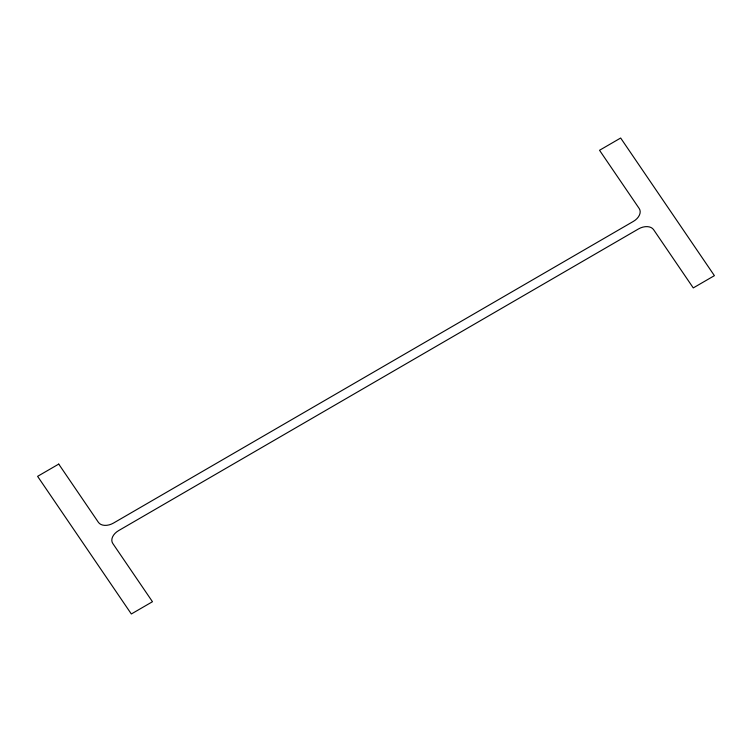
<?xml version="1.0" encoding="UTF-8"?>
<svg xmlns="http://www.w3.org/2000/svg" width="752" height="752" viewBox="0 0 752 752"><rect width="100%" height="100%" fill="white"/><g stroke="black" fill="none" stroke-linecap="round" stroke-linejoin="round"><path stroke-width="1.13" d="M58.731 464.087L37.6 476.345L131.337 613.98L152.468 601.722L112.791 543.47A12.088 8.178 -26.6 0 1 118.6 530.621L638.533 228.918A12.088 8.178 -26.6 0 1 653.591 229.661L693.269 287.913L714.4 275.655L620.663 138.02L599.532 150.278L639.209 208.53A12.088 8.178 -26.6 0 1 633.4 221.379L113.467 523.082A12.088 8.178 -26.6 0 1 98.409 522.339L58.731 464.087"/></g></svg>
